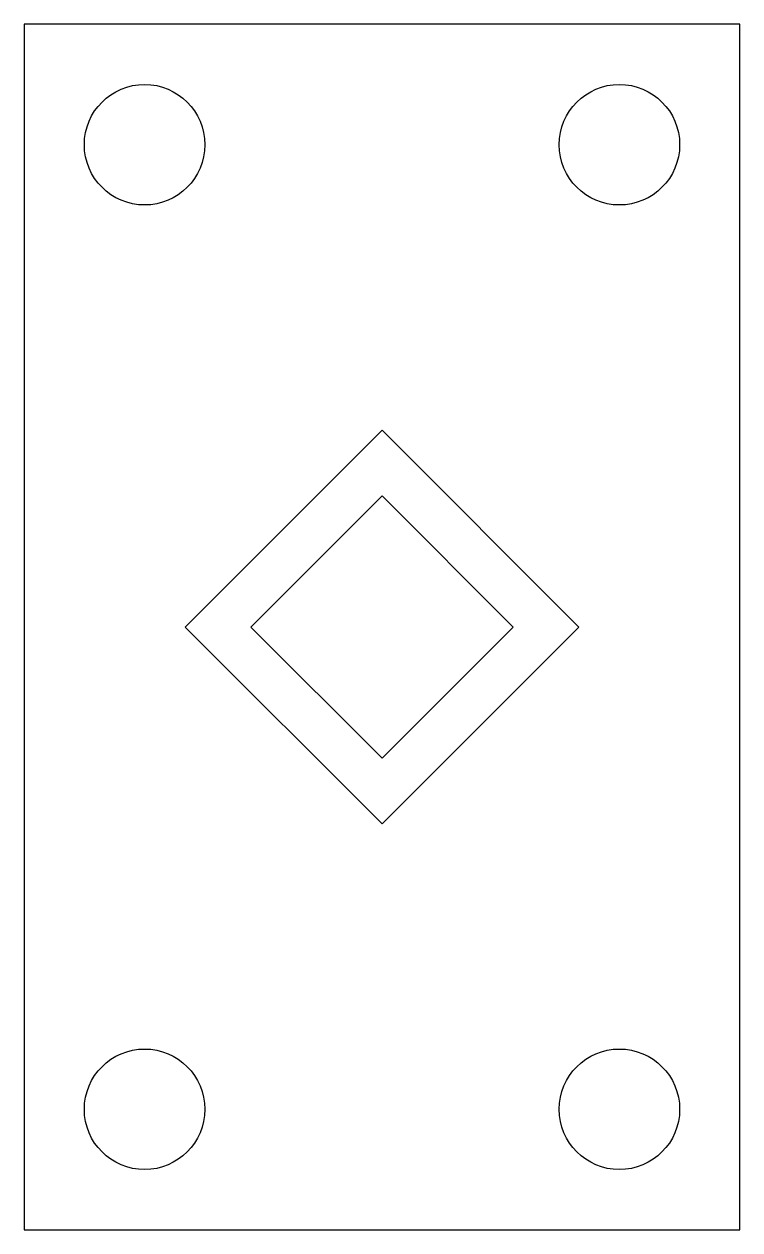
# Model space of a CAD drawing. Header units: inches. Extents: x 0 to 0.297, y 0 to 0.5.
import ezdxf

# ---------------------------------------------------------------- set-up
doc = ezdxf.new("R2010")
doc.units = ezdxf.units.IN
doc.header["$MEASUREMENT"] = 0
doc.layers.add('DIAMOND', color=7, linetype='Continuous')

msp = doc.modelspace()

# ---------------------------------------------------------------- linework, layer by layer
at = {"layer": 'DIAMOND'}
for points in [[(0.1485, 0.331675), (0.230175, 0.25), (0.1485, 0.168325), (0.066825, 0.25), (0.1485, 0.331675)], [(0.1485, 0.30445), (0.20295, 0.25), (0.1485, 0.19555), (0.09405, 0.25), (0.1485, 0.30445)]]:
    msp.add_lwpolyline(points, dxfattribs=at)
for centre in [(0.05, 0.45), (0.247, 0.45), (0.05, 0.05), (0.247, 0.05)]:
    msp.add_circle(centre, 0.025, dxfattribs=at)
at = {"layer": 'POCKET_OUTLINE'}
msp.add_lwpolyline([(0, 0), (0.297, 0), (0.297, 0.5), (0, 0.5)], close=True, dxfattribs=at)

doc.saveas('drawing.dxf')
